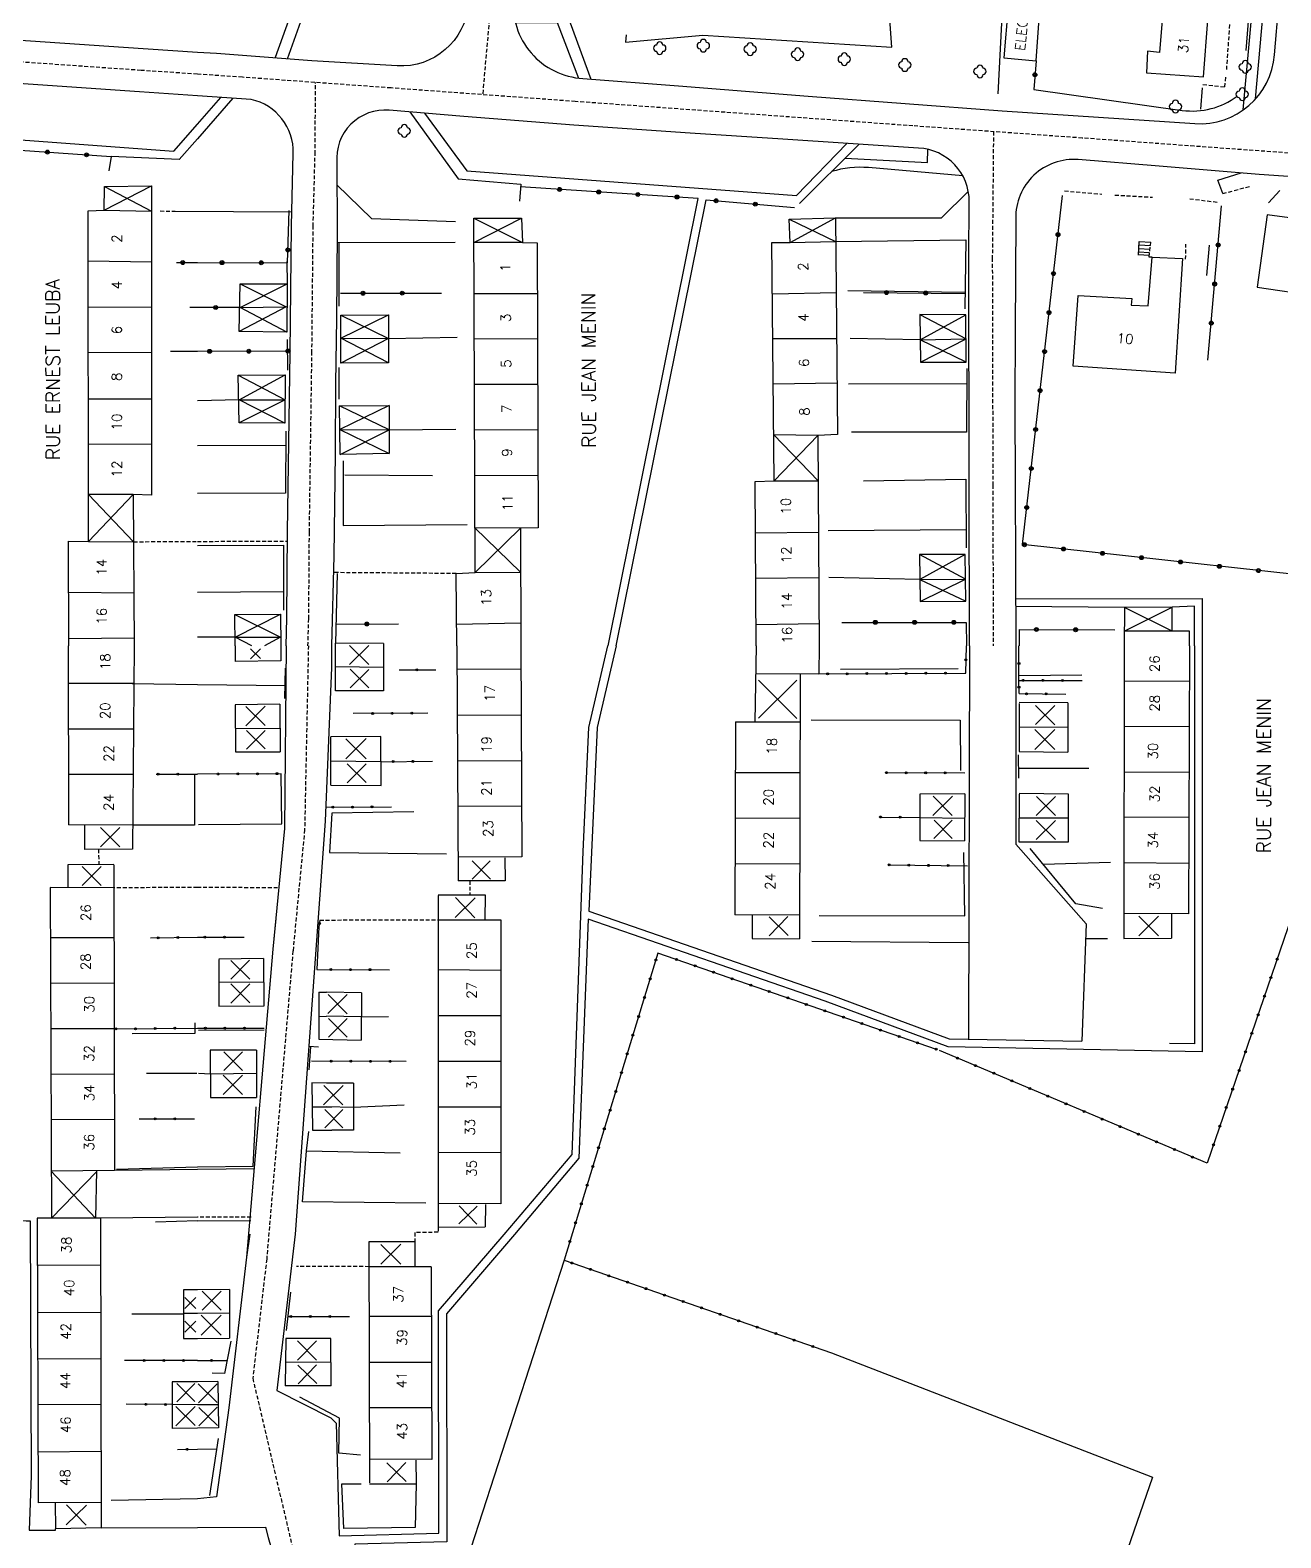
# Model space of a CAD drawing. Header units: millimetres. Extents: x 112998 to 114000, y 125000 to 126000.
# Drawn here: x 113478.7 to 113638.1, y 125136.4 to 125328.5 of the extents above; entities that cross this region are included whole.
import ezdxf
from ezdxf.enums import TextEntityAlignment as Align

# ---------------------------------------------------------------- set-up
doc = ezdxf.new("R2010")
doc.units = ezdxf.units.MM
doc.linetypes.add('DASHED', pattern=[0.75, 0.5, -0.25])
doc.layers.get('0').update_dxf_attribs({"linetype": 'CONTINUOUS'})
for name, color, linetype in [('W0001', 6, 'DASHED'), ('W0008', 7, 'CONTINUOUS'), ('W0100', 7, 'CONTINUOUS'), ('W0112', 1, 'DASHED'), ('W0300', 7, 'CONTINUOUS'), ('W0310', 3, 'CONTINUOUS'), ('W0322', 7, 'CONTINUOUS'), ('W0984', 7, 'CONTINUOUS'), ('W0989', 7, 'CONTINUOUS'), ('W0991', 7, 'CONTINUOUS')]:
    doc.layers.add(name, color=color, linetype=linetype)
doc.styles.get("Standard").update_dxf_attribs({"font": 'romans.shx', "width": 0.85})

# ---------------------------------------------------------------- blocks, each defined once
blk = doc.blocks.new('OH01')
at = {"layer": 'W0322', "color": 0}
for radius in [0.25, 0.15]:
    blk.add_circle((0, 0), radius, dxfattribs=at)
blk = doc.blocks.new('TP10')
at = {"layer": 'W0300', "color": 0}
for centre, start, end in [((-0.4, 0), 90, 270), ((0, 0.4), 0, 180), ((0.4, 0), 270, 90), ((0, -0.4), 180, 360)]:
    blk.add_arc(centre, 0.4, start, end, dxfattribs=at)
blk = doc.blocks.new('BB06')
for p, q in [((-1, -1), (1, 1)), ((-1, 1), (1, -1))]:
    blk.add_line(p, q)

msp = doc.modelspace()

# ---------------------------------------------------------------- linework, layer by layer
at = {"layer": 'W0001'}
for points in [[(113552.49, 125500), (113551.5, 125487.8), (113549.85, 125467.6), (113546.98, 125434.3), (113544.02, 125404.7), (113541.74, 125380.04), (113538.86, 125348.5), (113536.35, 125320.24, 24.309069)], [(113514.15, 125250.03), (113513.67, 125226.59), (113512.19, 125211.14), (113508.84, 125171.89), (113507.06, 125156.7), (113512.43, 125133.84, -0.046651), (113514.95, 125116.29), (113512.83, 125095.97), (113512.31, 125090.04, 0.013616), (113510.61, 125069.9), (113509, 125034.47), (113508.66, 125006.6)]]:
    msp.add_lwpolyline(points, format="xyb", dxfattribs=at)
for points in [[(113500, 125322.85), (113492.83, 125323.33), (113476.19, 125324.49), (113455.42, 125326.05), (113440.05, 125327.37), (113417.82, 125328.92), (113392.01, 125330.74), (113351.68, 125331.14), (113332.07, 125330.69)], [(113648.76, 125312.1), (113627.03, 125313.67), (113612.77, 125314.71), (113591.18, 125316.26), (113548.16, 125319.37), (113524.68, 125321.09), (113505.74, 125322.46), (113500, 125322.85)], [(113514.1, 125250), (113514.2, 125253.48), (113514.28, 125264.52), (113514.6, 125287.3), (113514.76, 125303.46), (113515, 125312.68), (113515.07, 125321.79)], [(113601.45, 125315.53), (113601.3, 125299.44), (113601.37, 125270.52), (113601.41, 125250)]]:
    msp.add_lwpolyline(points, dxfattribs=at)
at = {"layer": 'W0008'}
for points in [[(113637.26, 125325.32), (113640.56, 125364.07), (113644.29, 125405.85), (113648.15, 125448.35), (113651.11, 125478.88, 0.418722), (113642.4, 125489.3), (113614.72, 125491.81), (113587.37, 125494.19), (113565.34, 125496.15, 0.39661), (113554.31, 125487.48), (113552.67, 125467.36), (113549.8, 125434.04), (113546.84, 125404.42), (113544.56, 125379.78), (113541.68, 125348.25), (113540.28, 125332.56, 0.423306), (113549.14, 125322.3), (113561.33, 125321.38), (113577.84, 125320.06), (113602.55, 125318.19), (113627.12, 125316.55, 0.410707), (113637.26, 125325.32, -0.21748)], [(113534.53, 125331.72, -0.405801), (113525.47, 125323.9), (113514.58, 125324.55), (113502.44, 125325.47), (113500, 125325.63)], [(113500, 125320.09), (113492.64, 125320.59), (113475.99, 125321.75), (113455.2, 125323.31), (113439.81, 125324.63, 0.424745), (113432.43, 125318.18), (113432.06, 125305.7), (113431.99, 125291.18), (113431.9, 125280.27), (113431.75, 125260.85), (113431.51, 125253.33), (113431.45, 125250)], [(113511.33, 125250), (113511.42, 125253.53), (113511.51, 125264.55), (113511.83, 125287.33), (113511.99, 125303.51), (113512.23, 125312.75, 0.358901), (113506.85, 125319.63), (113500, 125320.09)], [(113598.41, 125250), (113598.37, 125270.52), (113598.29, 125299.45), (113598.36, 125306.58, 0.40292), (113591.89, 125313.44), (113574.59, 125314.55), (113562.79, 125315.34), (113547.98, 125316.35), (113533.94, 125317.44), (113524.46, 125318.26, 0.466017), (113517.78, 125311.56), (113517.8, 125302.82), (113517.75, 125291.7), (113517.62, 125283.46), (113517.57, 125274.52), (113517.39, 125261.47), (113517.1, 125250)], [(113649.52, 125309.09), (113635.3, 125310.07), (113622.57, 125311.14), (113612.24, 125311.96, 0.443929), (113604.28, 125304.44), (113604.21, 125290.18), (113604.18, 125280.78), (113604.28, 125250)], [(113500, 125137.68), (113508.67, 125137.74, -0.058758), (113512.31, 125116.36), (113510.21, 125096.22), (113509.69, 125090.31, 0.013606), (113507.99, 125070.04), (113506.38, 125034.55), (113506.07, 125009.79), (113500, 125009.78)]]:
    msp.add_lwpolyline(points, format="xyb", dxfattribs=at)
for points in [[(113500, 125325.63), (113490.59, 125326.24), (113475, 125327.3), (113460.2, 125328.47)], [(113467.79, 125250), (113464.41, 125227.24), (113464.46, 125177.17), (113478.17, 125176.77), (113478.69, 125176.78), (113478.81, 125144.27), (113478.56, 125137.35), (113481.94, 125137.37), (113481.93, 125137.54)], [(113511.33, 125250), (113511.1, 125226.74), (113509.62, 125211.37), (113506.28, 125172.15), (113504.03, 125152.93), (113502.43, 125141.59), (113500, 125141.34)], [(113517.1, 125250), (113517.11, 125247.26), (113516.29, 125227.7), (113512.45, 125175.08), (113510.15, 125155.15), (113517, 125151.65), (113517.68, 125151), (113518.06, 125136.62), (113530.79, 125136.96), (113530.72, 125165.31), (113539.1, 125175), (113547.76, 125185.23), (113549.18, 125223.8), (113549.88, 125239.62), (113552.32, 125250)], [(113628.04, 125250), (113628.05, 125198.31), (113595.66, 125198.93), (113580, 125204.73), (113549.79, 125215.18), (113548.62, 125184.75), (113540.41, 125175), (113531.74, 125164.91), (113531.8, 125135.85), (113520.07, 125135.56), (113517.65, 125119.2), (113517, 125113.47), (113514.32, 125085.72), (113513.05, 125067.25), (113511.73, 125036.14), (113511.45, 125021.71), (113516.52, 125019.04), (113516.55, 125000.02)], [(113553.38, 125250), (113550.95, 125239.6), (113549.88, 125216.21), (113580.81, 125205.51), (113595.8, 125199.96), (113612.73, 125199.63)], [(113598.41, 125250), (113598.26, 125199.92)], [(113604.28, 125250), (113604.32, 125224.73), (113613.25, 125214.58), (113612.73, 125199.63)], [(113627.06, 125250), (113627.07, 125199.3), (113623.87, 125199.34)], [(113510, 125215.3), (113509.62, 125211.37)], [(113613.16, 125212.74), (113615.97, 125212.75)], [(113598.24, 125212.2), (113578.32, 125212.35)], [(113500, 125183.32), (113489.43, 125183.16)], [(113507.34, 125183.37), (113500, 125183.32)], [(113500, 125177.22), (113487.64, 125177.12)], [(113506.67, 125175.08), (113506.28, 125172.15)], [(113546.74, 125171.73), (113517, 125080.01), (113516.36, 125077.82), (113517, 125077.74), (113517.96, 125077.48), (113517.4, 125076.17), (113517, 125075.96), (113513.61, 125074.47)], [(113487.76, 125137.63), (113500, 125137.68)]]:
    msp.add_lwpolyline(points, dxfattribs=at)
at = {"layer": 'W0100'}
for points in [[(113634.85, 125319.69), (113649.15, 125480.23), (113651.15, 125480.13)], [(113633.28, 125318.29), (113643.1, 125425.77), (113620.83, 125437.61), (113621.09, 125439.68)], [(113483.64, 125250), (113483.6, 125263.34), (113486.13, 125263.32), (113486.07, 125305.42), (113488.14, 125305.51), (113488.19, 125308.55), (113494.18, 125308.63), (113494.16, 125269.22), (113491.84, 125269.28), (113491.94, 125250)], [(113488.14, 125305.51), (113494.18, 125308.63)], [(113488.19, 125308.55), (113494.18, 125305.41)], [(113630.68, 125307.63), (113630.03, 125309.36), (113633.03, 125310.26)], [(113488.14, 125305.51), (113494.18, 125305.41)], [(113636.31, 125304.93), (113635.05, 125295.7), (113642.58, 125294.6), (113642.69, 125295.21), (113655.02, 125293.61), (113653.56, 125283.07), (113658.88, 125282.43), (113659.46, 125286.3)], [(113662.15, 125286.04), (113663.62, 125292.43), (113656.13, 125293.5), (113656.65, 125297.46), (113655.41, 125297.59), (113656.15, 125302.42), (113649.66, 125303.11), (113648.97, 125304.26), (113647.7, 125304.37), (113646.8, 125303.52), (113636.31, 125304.93)], [(113533.05, 125250), (113532.99, 125259.23), (113535.39, 125259.34), (113535.24, 125304.52), (113541.32, 125304.51), (113541.43, 125301.42), (113543.32, 125301.38), (113543.44, 125265.07), (113541.17, 125265.03), (113541.21, 125250)], [(113535.24, 125304.52), (113541.43, 125301.42)], [(113535.25, 125301.39), (113541.32, 125304.51)], [(113571.21, 125250), (113571.09, 125270.94), (113573.52, 125271.03), (113573.21, 125301.4), (113575.54, 125301.42), (113575.43, 125304.37), (113581.31, 125304.53), (113581.57, 125276.93), (113579.08, 125276.83), (113579.25, 125250)], [(113575.43, 125304.37), (113581.34, 125301.52)], [(113575.54, 125301.42), (113581.31, 125304.53)], [(113541.43, 125301.42), (113535.25, 125301.39)], [(113575.54, 125301.42), (113581.34, 125301.52)], [(113619.93, 125299.77), (113620.03, 125301.53)], [(113621.44, 125300.97), (113620, 125301.06)], [(113620.03, 125301.53), (113621.49, 125301.45)], [(113486.08, 125299.08), (113494.18, 125298.95)], [(113621.31, 125299.73), (113619.93, 125299.82)], [(113621.34, 125300.09), (113619.95, 125300.17)], [(113621.39, 125300.51), (113619.98, 125300.58)], [(113505.44, 125296.12), (113511.33, 125293.22)], [(113505.47, 125293.11), (113511.45, 125296.13)], [(113486.09, 125293.17), (113494.17, 125293.2)], [(113511.33, 125293.22), (113505.35, 125290.08)], [(113505.47, 125293.11), (113511.33, 125293.22)], [(113543.34, 125294.88), (113535.28, 125294.87)], [(113581.4, 125294.97), (113573.28, 125294.84)], [(113511.39, 125289.98), (113505.47, 125293.11)], [(113518.28, 125289.2), (113524.37, 125292.18)], [(113518.28, 125292.14), (113524.37, 125289.16)], [(113592.08, 125292.23), (113597.95, 125289.14)], [(113592.12, 125289.01), (113597.92, 125292.19)], [(113486.09, 125287.39), (113494.17, 125287.42)], [(113524.38, 125286.08), (113518.28, 125289.2)], [(113518.28, 125289.2), (113524.37, 125289.16)], [(113524.37, 125289.16), (113518.28, 125286.03)], [(113543.36, 125289.07), (113535.29, 125289.11)], [(113581.45, 125289.15), (113573.34, 125289.15)], [(113592.12, 125289.01), (113597.95, 125289.14)], [(113597.98, 125286.16), (113592.12, 125289.01)], [(113592.15, 125286.15), (113597.95, 125289.14)], [(113505.21, 125284.52), (113511.19, 125281.36)], [(113505.32, 125281.37), (113511.18, 125284.56)], [(113543.38, 125283.31), (113535.31, 125283.31)], [(113581.51, 125283.48), (113573.39, 125283.35)], [(113486.1, 125281.5), (113494.17, 125281.48)], [(113511.19, 125281.36), (113505.31, 125278.42)], [(113511.17, 125278.39), (113505.32, 125281.37)], [(113505.32, 125281.37), (113511.19, 125281.36)], [(113524.44, 125277.53), (113518.13, 125280.58)], [(113524.46, 125280.65), (113518.16, 125277.56)], [(113518.16, 125277.56), (113524.43, 125274.53)], [(113518.16, 125277.56), (113524.44, 125277.53)], [(113518.2, 125274.4), (113524.44, 125277.53)], [(113543.4, 125277.53), (113535.33, 125277.5)], [(113573.46, 125276.9), (113579.12, 125271.04)], [(113579.08, 125276.83), (113573.46, 125276.9)], [(113579.08, 125276.83), (113573.52, 125271.03)], [(113486.11, 125275.73), (113494.16, 125275.74)], [(113543.42, 125271.7), (113535.35, 125271.69)], [(113573.52, 125271.03), (113579.12, 125271.04)], [(113486.12, 125269.3), (113491.87, 125263.28)], [(113491.84, 125269.28), (113486.12, 125269.3)], [(113486.13, 125263.32), (113491.84, 125269.28)], [(113535.37, 125265.06), (113541.19, 125259.4)], [(113541.17, 125265.03), (113535.37, 125265.06)], [(113535.39, 125259.34), (113541.17, 125265.03)], [(113571.13, 125264.43), (113579.16, 125264.49)], [(113486.13, 125263.32), (113491.87, 125263.28)], [(113597.89, 125258.53), (113592.04, 125261.64)], [(113597.84, 125261.67), (113592.07, 125258.48)], [(113535.39, 125259.34), (113541.19, 125259.4)], [(113571.16, 125258.62), (113579.19, 125258.71)], [(113483.62, 125256.86), (113491.9, 125256.79)], [(113592.07, 125258.48), (113597.89, 125258.53)], [(113592.07, 125258.48), (113597.94, 125255.69)], [(113592.1, 125255.65), (113597.89, 125258.53)], [(113618.12, 125251.88), (113624.22, 125254.93)], [(113618.13, 125254.89), (113618.12, 125250)], [(113626.43, 125250), (113626.43, 125251.88), (113624.21, 125251.89), (113624.22, 125254.93), (113618.13, 125254.89)], [(113624.21, 125251.89), (113618.13, 125254.89)], [(113627.06, 125250), (113627.08, 125255.07), (113624.22, 125254.93)], [(113504.79, 125254.03), (113510.6, 125254.05), (113510.64, 125250)], [(113504.79, 125254.03), (113510.61, 125251.12)], [(113504.81, 125250), (113504.79, 125254.03)], [(113504.82, 125251.11), (113510.6, 125254.05)], [(113541.2, 125252.89), (113533.03, 125252.74)], [(113571.2, 125252.75), (113579.23, 125252.88)], [(113483.63, 125250.94), (113491.93, 125251.03)], [(113504.82, 125251.11), (113510.61, 125251.12)], [(113506.93, 125250), (113504.82, 125251.11)], [(113510.61, 125251.12), (113508.57, 125250)], [(113624.21, 125251.89), (113618.12, 125251.88)], [(113483.55, 125250), (113483.57, 125227.22)], [(113491.94, 125250), (113491.74, 125224.1)], [(113504.81, 125250), (113504.81, 125248.04)], [(113510.64, 125250), (113510.65, 125248.12)], [(113523.73, 125250.33), (113517.59, 125250.34)], [(113517.59, 125247.79), (113517.59, 125250.34)], [(113523.73, 125250.33), (113523.72, 125244.3)], [(113533.05, 125250), (113533.22, 125220.08)], [(113541.21, 125250), (113541.37, 125223.12)], [(113571.21, 125250), (113571.02, 125240.33)], [(113579.25, 125250), (113579.19, 125246.44)], [(113618.12, 125250), (113618.04, 125212.75)], [(113626.43, 125250), (113626.29, 125215.88)], [(113510.65, 125248.12), (113504.81, 125248.04)], [(113517.6, 125244.27), (113517.59, 125247.79)], [(113523.73, 125247.26), (113517.59, 125247.33)], [(113541.23, 125247.06), (113533.07, 125247)], [(113491.9, 125245.21), (113483.55, 125245.24)], [(113579.19, 125246.44), (113571.14, 125246.4)], [(113576.83, 125246.43), (113576.72, 125212.69)], [(113626.45, 125245.46), (113618.11, 125245.51)], [(113523.72, 125244.3), (113517.6, 125244.27)], [(113510.53, 125242.57), (113504.81, 125242.49)], [(113504.81, 125242.49), (113504.86, 125236.5)], [(113510.53, 125242.57), (113510.55, 125236.53)], [(113610.94, 125242.74), (113604.71, 125242.8)], [(113604.71, 125242.66), (113604.72, 125236.54)], [(113610.94, 125242.74), (113610.93, 125236.49)], [(113491.86, 125239.42), (113483.56, 125239.42)], [(113510.54, 125239.5), (113504.84, 125239.46)], [(113541.26, 125241.19), (113533.1, 125241.14)], [(113568.58, 125240.33), (113568.5, 125215.75)], [(113568.58, 125240.33), (113576.81, 125240.34)], [(113604.71, 125239.7), (113610.93, 125239.67)], [(113626.42, 125239.68), (113618.1, 125239.73)], [(113523.38, 125238.47), (113517.02, 125238.44)], [(113517.02, 125232.25), (113517.02, 125238.44)], [(113523.42, 125232.24), (113523.38, 125238.47)], [(113504.86, 125236.5), (113510.55, 125236.53)], [(113604.72, 125236.54), (113610.93, 125236.49)], [(113491.81, 125233.64), (113483.56, 125233.64)], [(113523.4, 125235.25), (113517.02, 125235.32)], [(113541.3, 125235.38), (113533.13, 125235.33)], [(113576.79, 125233.84), (113568.56, 125233.82)], [(113626.39, 125233.87), (113618.09, 125233.93)], [(113517.02, 125232.25), (113523.42, 125232.24)], [(113597.79, 125231.16), (113592.06, 125231.13)], [(113592.06, 125231.13), (113592.07, 125225.21)], [(113597.79, 125231.16), (113597.76, 125225.18)], [(113604.71, 125231.1), (113604.69, 125225.05)], [(113611.03, 125231.14), (113604.71, 125231.19)], [(113611.02, 125225.03), (113611.03, 125231.14)], [(113541.33, 125229.6), (113533.16, 125229.56)], [(113576.77, 125228.04), (113568.54, 125228.07)], [(113592.07, 125228.15), (113597.78, 125228.08)], [(113604.7, 125228.1), (113611.02, 125228.09)], [(113626.36, 125228.15), (113618.13, 125228.21)], [(113491.76, 125227.18), (113483.57, 125227.22)], [(113485.64, 125227.21), (113485.64, 125224.09)], [(113491.74, 125224.1), (113485.64, 125224.09)], [(113592.07, 125225.21), (113597.76, 125225.18)], [(113604.69, 125225.05), (113611.02, 125225.03)], [(113483.52, 125222.18), (113489.35, 125222.22)], [(113483.52, 125219.32), (113483.52, 125222.18)], [(113489.35, 125222.12), (113489.43, 125183.16)], [(113541.37, 125223.12), (113533.2, 125223.08)], [(113539.19, 125222.99), (113539.21, 125220.09)], [(113576.75, 125222.19), (113568.52, 125222.23)], [(113618.06, 125222.4), (113626.33, 125222.35)], [(113481.26, 125219.23), (113481.4, 125177.11)], [(113489.36, 125219.19), (113481.26, 125219.23)], [(113530.7, 125218.23), (113530.69, 125175.94)], [(113530.7, 125218.31), (113536.69, 125218.29)], [(113539.21, 125220.09), (113533.22, 125220.08)], [(113536.69, 125218.29), (113536.64, 125215.13)], [(113530.7, 125215.13), (113538.67, 125215.13)], [(113538.67, 125215.13), (113538.66, 125178.93)], [(113576.73, 125215.72), (113568.5, 125215.75)], [(113570.68, 125215.74), (113570.72, 125212.73)], [(113626.29, 125215.88), (113618.06, 125215.93)], [(113624.14, 125215.89), (113624.13, 125212.76)], [(113489.37, 125212.83), (113481.28, 125212.8)], [(113570.72, 125212.73), (113576.72, 125212.69)], [(113618.04, 125212.75), (113624.13, 125212.76)], [(113508.45, 125210.19), (113502.73, 125210.11)], [(113502.73, 125210.05), (113502.74, 125204.12)], [(113508.45, 125210.19), (113508.49, 125204.14)], [(113538.66, 125208.64), (113530.7, 125208.73)], [(113489.38, 125207.02), (113481.3, 125206.98)], [(113508.48, 125207.18), (113502.73, 125207.13)], [(113515.5, 125205.91), (113515.49, 125199.91)], [(113515.5, 125205.91), (113516.47, 125205.91)], [(113520.9, 125205.83), (113516.47, 125205.91)], [(113520.9, 125205.83), (113520.87, 125199.79)], [(113502.74, 125204.12), (113508.5, 125204.14)], [(113515.5, 125202.81), (113516.47, 125202.85)], [(113520.88, 125202.77), (113516.47, 125202.85)], [(113538.66, 125202.87), (113530.7, 125202.88)], [(113489.4, 125201.22), (113481.32, 125201.21)], [(113515.49, 125199.91), (113520.87, 125199.79)], [(113507.53, 125198.51), (113501.64, 125198.5)], [(113501.64, 125198.5), (113501.67, 125192.47)], [(113507.53, 125198.51), (113507.53, 125192.48)], [(113538.66, 125197.06), (113530.69, 125197.08)], [(113489.41, 125195.43), (113481.34, 125195.4)], [(113501.66, 125195.47), (113507.53, 125195.56)], [(113514.59, 125194.33), (113514.66, 125188.32)], [(113516.47, 125194.31), (113514.59, 125194.33)], [(113519.92, 125194.3), (113516.47, 125194.31)], [(113519.92, 125194.3), (113519.88, 125188.32)], [(113501.67, 125192.47), (113507.53, 125192.48)], [(113489.42, 125189.65), (113481.36, 125189.62)], [(113517.15, 125191.24), (113514.62, 125191.24)], [(113519.9, 125191.21), (113516.47, 125191.27)], [(113538.66, 125191.25), (113530.69, 125191.26)], [(113514.66, 125188.32), (113517.15, 125188.32)], [(113519.88, 125188.32), (113517.15, 125188.32)], [(113538.66, 125185.44), (113530.69, 125185.45)], [(113489.43, 125183.16), (113481.38, 125183.1)], [(113481.38, 125183.1), (113487.04, 125177.12)], [(113487.14, 125183), (113481.4, 125177.11)], [(113487.14, 125183.14), (113487.04, 125177.12)], [(113538.66, 125178.93), (113530.69, 125178.95)], [(113536.71, 125178.85), (113536.68, 125175.98)], [(113487.64, 125177.12), (113479.6, 125177.11)], [(113479.6, 125177.11), (113479.73, 125140.82)], [(113487.64, 125177.12), (113487.76, 125137.63)], [(113530.69, 125175.94), (113536.68, 125175.98)], [(113527.72, 125174.09), (113521.87, 125174.07)], [(113521.87, 125174.07), (113521.93, 125143.37)], [(113527.72, 125174.09), (113527.72, 125170.92)], [(113487.66, 125171.1), (113479.62, 125171.06)], [(113529.8, 125170.92), (113521.87, 125170.92)], [(113529.8, 125170.92), (113529.87, 125146.37)], [(113498.25, 125167.97), (113498.24, 125161.79)], [(113500, 125167.98), (113498.25, 125167.97)], [(113504.08, 125168.01), (113500, 125167.98)], [(113504.08, 125168.01), (113504.09, 125161.8)], [(113487.68, 125165.07), (113479.65, 125165.03)], [(113500, 125164.96), (113498.25, 125164.95)], [(113504.09, 125164.98), (113500, 125164.96)], [(113529.82, 125164.57), (113521.89, 125164.57)], [(113498.24, 125161.79), (113500, 125161.79)], [(113500, 125161.79), (113504.09, 125161.8)], [(113511.29, 125161.77), (113511.2, 125155.74)], [(113517, 125161.76), (113511.29, 125161.77)], [(113517.05, 125155.72), (113517, 125161.76)], [(113487.7, 125159.2), (113479.67, 125159.15)], [(113517, 125158.71), (113511.24, 125158.74)], [(113529.83, 125158.73), (113521.9, 125158.73)], [(113500, 125156.27), (113496.78, 125156.25)], [(113496.78, 125156.25), (113496.79, 125150.29)], [(113502.63, 125156.3), (113500, 125156.27)], [(113502.63, 125156.3), (113502.69, 125150.37)], [(113517.05, 125155.72), (113511.2, 125155.74)], [(113487.71, 125153.36), (113479.69, 125153.3)], [(113500, 125153.32), (113496.78, 125153.35)], [(113502.66, 125153.3), (113500, 125153.32)], [(113529.85, 125152.92), (113521.91, 125152.92)], [(113500, 125150.34), (113496.8, 125150.29)], [(113502.69, 125150.37), (113500, 125150.34)], [(113487.73, 125147.36), (113479.71, 125147.3)], [(113529.87, 125146.37), (113521.92, 125146.38)], [(113527.84, 125146.28), (113527.89, 125143.26)], [(113521.93, 125143.25), (113527.89, 125143.26)], [(113487.75, 125140.89), (113479.73, 125140.82)], [(113481.87, 125140.84), (113481.93, 125137.54)], [(113487.76, 125137.63), (113481.93, 125137.54)]]:
    msp.add_lwpolyline(points, dxfattribs=at)
for points in [[(113620.93, 125323), (113628.2, 125322.53), (113630.41, 125351.42), (113623.12, 125351.98), (113622.87, 125349.39), (113624.56, 125349.28), (113622.62, 125325.59), (113621.09, 125325.76)], [(113602.77, 125324.91), (113606.87, 125324.55), (113607.36, 125331.13), (113603.31, 125331.46)], [(113611.6, 125285.65), (113612.23, 125294.65), (113619.09, 125294.28), (113618.98, 125293.43), (113621.16, 125293.35), (113621.66, 125299.53), (113625.55, 125299.36), (113624.61, 125284.77)], [(113505.44, 125296.12), (113511.45, 125296.13), (113511.39, 125289.98), (113505.35, 125290.08)], [(113518.28, 125292.14), (113524.37, 125292.18), (113524.38, 125286.08), (113518.28, 125286.03)], [(113597.92, 125292.19), (113592.08, 125292.23), (113592.15, 125286.15), (113597.98, 125286.16)], [(113505.21, 125284.52), (113511.18, 125284.56), (113511.17, 125278.39), (113505.31, 125278.42)], [(113518.13, 125280.58), (113524.46, 125280.65), (113524.43, 125274.53), (113518.2, 125274.4)], [(113592.04, 125261.64), (113592.1, 125255.65), (113597.94, 125255.69), (113597.84, 125261.67)]]:
    msp.add_lwpolyline(points, close=True, dxfattribs=at)
at = {"layer": 'W0112'}
for points in [[(113631.17, 125323.43), (113631.85, 125333.25)], [(113628.14, 125321.53), (113630.94, 125321.22), (113631.07, 125322.67)], [(113630.68, 125307.63), (113634.08, 125308.56)], [(113610.5, 125307.98), (113615.27, 125307.57)], [(113616.92, 125307.45), (113621.71, 125307.18)], [(113626.46, 125306.98), (113630.16, 125306.52)], [(113495.26, 125305.43), (113497.16, 125305.38)], [(113621.66, 125299.53), (113621.28, 125299.55), (113621.49, 125301.45)], [(113625.93, 125299.26), (113625.97, 125301.19)], [(113491.87, 125263.28), (113500, 125263.32)], [(113500, 125263.32), (113511.5, 125263.37)], [(113532.99, 125259.23), (113517.34, 125259.35)], [(113487.41, 125224.1), (113487.44, 125222.21)], [(113500, 125219.23), (113489.36, 125219.19)], [(113510.23, 125219.19), (113500, 125219.23)], [(113534.72, 125220.08), (113534.73, 125218.3)], [(113515.6, 125215.08), (113530.7, 125215.13)], [(113506.84, 125177.23), (113500, 125177.22)], [(113530.69, 125175.94), (113530.69, 125175.3), (113527.72, 125175.28), (113527.72, 125174.09)], [(113521.87, 125170.92), (113512.63, 125170.96)]]:
    msp.add_lwpolyline(points, dxfattribs=at)
at = {"layer": 'W0310'}
for points in [[(113554.63, 125327.87), (113554.55, 125326.94), (113564.43, 125327.81), (113588.5, 125326.27), (113587.03, 125346.92)], [(113634.43, 125335.97), (113633.59, 125325.88)], [(113602.61, 125331.79), (113602.01, 125320.33)], [(113627.89, 125318.38), (113628.1, 125321.11)], [(113636.5, 125306.44), (113637.96, 125308.02)], [(113497.16, 125305.38), (113512.03, 125305.32)], [(113532.85, 125301.42), (113517.8, 125301.38)], [(113518.02, 125301.38), (113518.02, 125293.29)], [(113581.34, 125301.52), (113597.94, 125301.73), (113597.8, 125292.95)], [(113628.93, 125301.07), (113628.6, 125297.19)], [(113511.4, 125298.98), (113511.45, 125296.13)], [(113597.82, 125295.03), (113582.88, 125295.26)], [(113524.37, 125289.16), (113533.09, 125289.34)], [(113511.45, 125289.06), (113511.51, 125285.13)], [(113592.12, 125289.01), (113583.18, 125289.16)], [(113518.05, 125285.47), (113518.01, 125281.43)], [(113598.04, 125285.33), (113598.03, 125277.23), (113583.36, 125277.22)], [(113598.04, 125283.4), (113582.99, 125283.37)], [(113505.32, 125281.37), (113500, 125281.25)], [(113511.26, 125277.36), (113511.22, 125269.48), (113500, 125269.44)], [(113524.44, 125277.53), (113532.94, 125277.63)], [(113511.35, 125275.54), (113500, 125275.49)], [(113518.58, 125273.6), (113518.6, 125265.36), (113534.37, 125265.48)], [(113518.8, 125271.8), (113529.97, 125271.73)], [(113584.87, 125271.05), (113597.94, 125271.24), (113597.96, 125262.51)], [(113597.95, 125264.78), (113580.39, 125264.69)], [(113500, 125262.8), (113510.99, 125262.84), (113510.98, 125254.57)], [(113517.82, 125259.23), (113517.59, 125250.34)], [(113592.07, 125258.48), (113580.46, 125258.71)], [(113510.98, 125256.89), (113500, 125256.8)], [(113504.82, 125251.11), (113500, 125251.14)], [(113511.18, 125247.18), (113511.12, 125243.29)], [(113581.96, 125247.04), (113596.96, 125247.11)], [(113491.71, 125245.21), (113500, 125245.09)], [(113612.73, 125246.3), (113604.71, 125246.2)], [(113500, 125245.09), (113511.25, 125244.97)], [(113578.24, 125240.61), (113597.22, 125240.56), (113597.24, 125234.14)], [(113604.61, 125236.12), (113604.64, 125233.14)], [(113499.63, 125233.68), (113499.63, 125227.18), (113491.73, 125227.18)], [(113500.15, 125227.27), (113510.76, 125227.36), (113510.67, 125233.73)], [(113604.66, 125234.44), (113613.6, 125234.43)], [(113527.57, 125228.86), (113517.15, 125228.68), (113516.84, 125223.67), (113531.76, 125223.53)], [(113615.34, 125216.56), (113611.95, 125217.16), (113606.14, 125224.2)], [(113579.22, 125215.66), (113597.78, 125215.64), (113597.68, 125223.67)], [(113607.79, 125222.19), (113616.37, 125222.45)], [(113515.49, 125214.2), (113515.24, 125208.77)], [(113499.72, 125200.66), (113499.73, 125201.98)], [(113500.15, 125201.07), (113508.52, 125201.11)], [(113520.88, 125202.77), (113524.37, 125202.78)], [(113491.69, 125200.64), (113499.72, 125200.66)], [(113514.2, 125199.01), (113515.43, 125198.93)], [(113514.24, 125195.99), (113514.46, 125198.92)], [(113493.54, 125195.56), (113499.94, 125195.59)], [(113500.15, 125195.59), (113501.66, 125195.47)], [(113526.37, 125191.48), (113519.9, 125191.21)], [(113507.12, 125183.72), (113507.51, 125191.28)], [(113513.9, 125185.68), (113514.19, 125188.15)], [(113529.1, 125179), (113513.41, 125179.2), (113513.9, 125185.68), (113525.86, 125185.41)], [(113489.7, 125183.33), (113500, 125183.64)], [(113500, 125183.64), (113507.12, 125183.72)], [(113500, 125176.75), (113494.65, 125176.6)], [(113500, 125176.75), (113506.81, 125176.82)], [(113511.37, 125162.77), (113511.93, 125167.67)], [(113498.25, 125164.87), (113491.64, 125164.87)], [(113504.26, 125161.43), (113503.46, 125157.33), (113501.89, 125157.37)], [(113580.8, 125159.94), (113621.7, 125144.09), (113614.98, 125124.57)], [(113520.81, 125146.9), (113518.03, 125147.14), (113518.1, 125151.61), (113513.06, 125154.31)], [(113501.61, 125141.77), (113502.69, 125149.03)], [(113518.43, 125143.27), (113520.87, 125143.24)], [(113527.89, 125143.26), (113527.74, 125137.67), (113518.67, 125137.58), (113518.43, 125143.27)], [(113500, 125141.34), (113489.03, 125141.14)]]:
    msp.add_lwpolyline(points, dxfattribs=at)
msp.add_lwpolyline([(113606.59, 125320.9), (113625.51, 125318.24, 0.199124), (113632.49, 125320.06, 1.111894)], format="xyb", dxfattribs=at)
at = {"layer": 'W0322'}
for points in [[(113606.87, 125324.55), (113606.59, 125320.9)], [(113477.44, 125313.17), (113489.04, 125312.35), (113488.73, 125310.54)], [(113563.83, 125307.02), (113541.17, 125308.48)], [(113564.86, 125306.82), (113576.08, 125305.86)], [(113653.78, 125257.56), (113605.15, 125262.92), (113610.24, 125307.38)], [(113500, 125298.85), (113511.49, 125298.81), (113511.69, 125305.46)], [(113628.78, 125286.43), (113630.52, 125306.07)], [(113497.36, 125298.85), (113500, 125298.85)], [(113584.9, 125295.05), (113597.82, 125294.92)], [(113500, 125293.14), (113499.05, 125293.14)], [(113505.47, 125293.11), (113500, 125293.14)], [(113518.23, 125294.93), (113531.11, 125294.96)], [(113500, 125287.53), (113496.56, 125287.52)], [(113511.65, 125287.57), (113500, 125287.53)], [(113517.75, 125252.78), (113525.65, 125252.83)], [(113582.12, 125253.01), (113597.99, 125253.01), (113598.02, 125250)], [(113604.76, 125250), (113604.78, 125252.11), (113616.92, 125252.05)], [(113597.91, 125246.55), (113598.02, 125250)], [(113604.7, 125245.62), (113604.69, 125250)], [(113651.27, 125250), (113628.68, 125184.09)], [(113525.71, 125246.95), (113530.37, 125246.96)], [(113579.19, 125246.44), (113597.82, 125246.55)], [(113597.82, 125246.55), (113597.91, 125246.55)], [(113604.71, 125243.93), (113604.7, 125245.62)], [(113604.7, 125245.62), (113612.74, 125245.6)], [(113604.71, 125243.93), (113610.67, 125243.87)], [(113529.36, 125241.45), (113519.84, 125241.39)], [(113494.74, 125233.66), (113500, 125233.68)], [(113510.67, 125233.73), (113500, 125233.68)], [(113523.4, 125235.25), (113529.97, 125235.33)], [(113587.75, 125233.86), (113597.81, 125233.83)], [(113516.47, 125229.45), (113524.76, 125229.51)], [(113587.05, 125228.21), (113592.07, 125228.15)], [(113588.07, 125222.11), (113598.16, 125222)], [(113515.6, 125215.08), (113515.49, 125214.2)], [(113494.03, 125212.81), (113500.01, 125212.9)], [(113500.01, 125212.9), (113505.97, 125212.9)], [(113558.7, 125210.88), (113546.74, 125171.73)], [(113594.21, 125198.59), (113558.7, 125210.88)], [(113515.24, 125208.77), (113524.5, 125208.75)], [(113489.4, 125201.22), (113500, 125201.31)], [(113500, 125201.31), (113508.52, 125201.32)], [(113526.6, 125197.07), (113514.56, 125197.1)], [(113628.68, 125184.09), (113594.57, 125198.47)], [(113492.57, 125189.75), (113499.63, 125189.77)], [(113546.74, 125171.73), (113580.8, 125159.94)], [(113511.68, 125164.57), (113519.4, 125164.57)], [(113500, 125158.98), (113490.72, 125158.98)], [(113500, 125158.98), (113503.72, 125158.98)], [(113496.78, 125153.35), (113490.94, 125153.4)], [(113497.48, 125147.61), (113500, 125147.67)], [(113500, 125147.67), (113502.49, 125147.72)]]:
    msp.add_lwpolyline(points, dxfattribs=at)
at = {"layer": 'W0989'}
for points in [[(113550.21, 125438.75), (113557.94, 125403.92), (113563.33, 125402.59), (113547.52, 125329.39), (113550.13, 125322.23)], [(113511.51, 125324.82), (113517, 125340.3), (113522.01, 125354.03), (113522.6, 125360.48), (113524.33, 125378.24), (113525.73, 125394.01), (113526.82, 125405.63), (113531.69, 125407.71), (113540.9, 125433.65), (113539.48, 125434.16), (113530.47, 125409), (113525.43, 125409.38), (113525.08, 125405.48), (113523.81, 125391.68), (113522.66, 125378.88), (113521.36, 125365.05), (113520.38, 125353.97), (113509.92, 125324.99)], [(113540.54, 125329.38), (113545.86, 125329.44), (113548.59, 125322.35)], [(113441.19, 125324.51), (113446.44, 125316.78), (113496.99, 125313.04), (113500, 125316.46)], [(113500, 125316.46), (113503.01, 125319.89)], [(113504.53, 125319.79), (113500, 125314.61)], [(113527.07, 125318.03), (113533.25, 125309.53), (113541.23, 125308.82), (113541.07, 125306.66)], [(113528.95, 125317.87), (113534.34, 125310.53), (113576.34, 125307.4), (113582.76, 125314.02)], [(113500, 125314.61), (113497.68, 125311.96), (113489.04, 125312.35)], [(113584.35, 125313.92), (113576.75, 125306.36)], [(113582.55, 125312.13), (113593.04, 125311.6), (113593.1, 125313.27)], [(113517.79, 125308.77), (113522.19, 125304.45), (113532.91, 125304.08)], [(113552.35, 125250), (113563.83, 125307.02)], [(113553.38, 125250), (113564.86, 125306.82)], [(113581.31, 125304.53), (113594.81, 125304.56), (113598.24, 125307.92)], [(113604.26, 125256.01), (113628.06, 125256.04), (113628.04, 125250)], [(113618.13, 125254.89), (113604.26, 125255.05)]]:
    msp.add_lwpolyline(points, dxfattribs=at)
msp.add_lwpolyline([(113597.53, 125309.9), (113585.51, 125310.94, 0.098814), (113580.83, 125310.43, -11.125526)], format="xyb", dxfattribs=at)

# ---------------------------------------------------------------- block references
at = {"layer": 'W0100'}
for p, xscale, yscale, zscale, rotation in [((113507.41, 125249.01), 0.627236035593904, 0.627236035593904, 0.627236035593904, 270.2824015854522), ((113520.61, 125248.85), 1.226965743208243, 1.226965743208243, 1.226965743208243, 89.8998063302132), ((113520.65, 125245.84), 1.185665849941012, 1.185665849941012, 1.185665849941012, 89.90051161254975), ((113573.95, 125243.22), 2.435301019668985, 2.435301019668985, 2.435301019668985, 89.80566599190543), ((113507.42, 125241.08), 1.230752782562628, 1.230752782562628, 1.230752782562628, 270.1818724233255), ((113608.04, 125241.2), 1.227959113682132, 1.227959113682132, 1.227959113682132, 89.8721104308312), ((113607.99, 125238.08), 1.269841862996911, 1.269841862996911, 1.269841862996911, 89.87353057380214), ((113507.47, 125238.06), 1.187952076858416, 1.187952076858416, 1.187952076858416, 270.1818451775709), ((113520.22, 125236.9), 1.285726253047486, 1.285726253047486, 1.285726253047486, 270.3564842949319), ((113520.31, 125233.79), 1.206436594730033, 1.206436594730033, 1.206436594730033, 270.3569417330676), ((113594.97, 125229.63), 1.232280088345844, 1.232280088345844, 1.232280088345844, 89.6701508316605), ((113608.13, 125229.61), 1.221336505403881, 1.221336505403881, 1.221336505403881, 89.86676235978612), ((113488.88, 125225.64), 1.232297744012568, 1.232297744012568, 1.232297744012568, 270.0680444726656), ((113595.03, 125226.64), 1.159030703859296, 1.159030703859296, 1.159030703859296, 89.66953716158918), ((113608.13, 125226.56), 1.222006201394447, 1.222006201394447, 1.222006201394447, 89.86741688407328), ((113536.18, 125221.46), 1.161378677483285, 1.161378677483285, 1.161378677483285, 270.3622239382868), ((113486.52, 125220.7), 1.211613241353626, 1.211613241353626, 1.211613241353626, 270.1372393518951), ((113534.13, 125216.66), 1.267158559633057, 1.267158559633057, 1.267158559633057, 89.12570417498407), ((113574.07, 125214.3), 1.205147601213447, 1.205147601213447, 1.205147601213447, 270.6669973536806), ((113621.21, 125214.33), 1.253396209956245, 1.253396209956248, 1.253396209956248, 89.88308205094174), ((113505.47, 125208.75), 1.203048451650652, 1.203048451650652, 1.203048451650652, 270.4276474402103), ((113505.48, 125205.73), 1.216135695442467, 1.216135695442469, 1.216135695442469, 270.2489174401666), ((113517.88, 125204.38), 1.225125319976689, 1.225125319976687, 1.225125319976687, 89.77553018063125), ((113517.9, 125201.36), 1.189592101872915, 1.189592101872915, 1.189592101872915, 89.77838287468481), ((113504.56, 125197.11), 1.178421208876564, 1.178421208876564, 1.178421208876564, 89.97467350148573), ((113504.51, 125194.1), 1.23292945067246, 1.23292945067246, 1.23292945067246, 89.98270942518195), ((113517.33, 125192.76), 1.232978409644039, 1.232978409644041, 1.232978409644041, 89.64094430944094), ((113517.39, 125189.78), 1.156788967318395, 1.156788967318396, 1.156788967318396, 89.6437104773783), ((113534.48, 125177.51), 1.147960126711232, 1.147960126711233, 1.147960126711233, 89.29864104075554), ((113524.65, 125172.5), 1.266119379022496, 1.266119379022496, 1.266119379022496, 270.0825029021064), ((113499.12, 125166.28), 0.703602606479212, 0.703602606479212, 0.703602606479212, 0.1573346649295672), ((113501.81, 125166.58), 1.209737481919565, 1.209737481919565, 1.209737481919565, 270.0505165598192), ((113501.75, 125163.48), 1.271637610212733, 1.271637610212732, 1.271637610212732, 270.0508515835709), ((113499.12, 125163.28), 0.703602606479212, 0.703602606479212, 0.703602606479212, 0.1573346649295672), ((113513.97, 125160.24), 1.221135421216786, 1.221135421216786, 1.221135421216786, 90.00000000000001), ((113514.02, 125157.2), 1.193771912338209, 1.193771912338209, 1.193771912338209, 270.9383625146619), ((113498.54, 125154.88), 1.159303103083074, 1.159303103083074, 1.159303103083074, 270.1589143579737), ((113501.32, 125154.8), 1.199158778129719, 1.199158778129719, 1.199158778129719, 270.5262217289083), ((113498.49, 125151.89), 1.222797644134962, 1.222797644134962, 1.222797644134962, 270.267900985529), ((113501.37, 125151.84), 1.169416706232475, 1.169416706232475, 1.169416706232475, 270.5262366613427), ((113525.39, 125144.75), 1.207263462593142, 1.207263462593142, 1.207263462593142, 270.8829432442872), ((113484.57, 125139.28), 1.275478697118742, 1.275478697118742, 1.275478697118742, 89.34369158133175)]:
    msp.add_blockref('BB06', p, dxfattribs=dict(at, xscale=xscale, yscale=yscale, zscale=zscale, rotation=rotation))
at = {"layer": 'W0300'}
for p in [(113558.92, 125326.16), (113564.48, 125326.48), (113570.44, 125326.04), (113576.49, 125325.39), (113582.44, 125324.76), (113590.16, 125324.02), (113599.72, 125323.2), (113633.53, 125323.77), (113633.15, 125320.29), (113624.64, 125318.72), (113526.37, 125315.62)]:
    msp.add_blockref('TP10', p, dxfattribs=at)
at = {"layer": 'W0322'}
for p, rotation in [((113606.73, 125322.77), 265.5013123584657), ((113480.9, 125312.92), 355.9524001230973), ((113485.88, 125312.57), 355.9524001230973), ((113546.16, 125308.16), 176.3086408263798), ((113551.15, 125307.84), 176.3086408263798), ((113556.13, 125307.52), 176.3086408263798), ((113561.12, 125307.2), 176.3086408263798), ((113566.11, 125306.72), 355.1051724049272), ((113571.1, 125306.29), 355.1051724049272), ((113609.67, 125302.41), 83.46359456879284), ((113630.08, 125301.09), 84.95216446443105), ((113498.14, 125298.85), 359.8371813949233), ((113503.14, 125298.84), 359.8371813949233), ((113508.14, 125298.82), 359.8371813949233), ((113511.54, 125300.46), 88.30782341711198), ((113609.1, 125297.45), 83.46359456879284), ((113521.11, 125294.94), 0.1460299769125943), ((113526.11, 125294.95), 0.1460299769125943), ((113587.82, 125295.02), 359.4141054184972), ((113592.82, 125294.97), 359.4141054184972), ((113629.64, 125296.11), 84.95216446443105), ((113502.34, 125293.12), 179.6919337665947), ((113608.53, 125292.48), 83.46359456879284), ((113629.2, 125291.13), 84.95216446443105), ((113501.56, 125287.54), 180.1939409956861), ((113506.56, 125287.55), 180.1939409956861), ((113511.56, 125287.57), 180.1939409956861), ((113607.96, 125287.51), 83.46359456879284), ((113607.39, 125282.54), 83.46359456879284), ((113606.82, 125277.58), 83.46359456879284), ((113606.26, 125272.61), 83.46359456879284), ((113605.69, 125267.64), 83.46359456879284), ((113605.4, 125262.9), 173.7059868485983), ((113610.37, 125262.35), 173.7059868485983), ((113615.34, 125261.8), 173.7059868485983), ((113620.31, 125261.25), 173.7059868485983), ((113625.28, 125260.7), 173.7059868485983), ((113630.24, 125260.15), 173.7059868485983), ((113635.21, 125259.61), 173.7059868485983), ((113521.6, 125252.8), 0.3286274081772553), ((113586.4, 125253.01), 0.006641448908994849), ((113591.4, 125253.01), 0.006641448908994849), ((113596.4, 125253.01), 0.006641448908994849), ((113606.92, 125252.1), 359.6789774981387), ((113611.92, 125252.07), 359.6789774981387)]:
    msp.add_blockref('OH01', p, dxfattribs=dict(at, rotation=rotation))
at = {"layer": 'W0322', "yscale": 0.5}
for p, xscale, rotation in [((113527.98, 125246.96), 0.5, 0.1675121843121667), ((113597.91, 125248.23), 0.5, 90.08209376620594), ((113604.7, 125247.76), 0.4999999999999995, 90.13881792147983), ((113580.32, 125246.45), 0.5, 0.3182467600033544), ((113582.82, 125246.46), 0.5, 0.3182467600033544), ((113585.32, 125246.48), 0.5, 0.3182467600033544), ((113587.82, 125246.49), 0.5, 0.3182467600033544), ((113590.32, 125246.51), 0.5, 0.3182467600033544), ((113592.82, 125246.52), 0.5, 0.3182467600033544), ((113595.32, 125246.53), 0.5, 0.3182467600033544), ((113605.24, 125245.62), 0.5, 359.8253492910989), ((113607.74, 125245.62), 0.5, 359.8253492910989), ((113610.24, 125245.61), 0.5, 359.8253492910989), ((113604.7, 125244.75), 0.5, 90.13512636392309), ((113605.67, 125243.92), 0.5, 359.4317227122222), ((113608.17, 125243.89), 0.5, 359.4317227122222), ((113522.34, 125241.41), 0.5, 180.4022961189951), ((113524.84, 125241.42), 0.5, 180.4022961189951), ((113527.34, 125241.44), 0.5, 180.4022961189951), ((113495, 125233.66), 0.5, 0.2586986611626509), ((113497.5, 125233.67), 0.5, 0.2586986611626509), ((113502.65, 125233.69), 0.5, 180.2586986611625), ((113505.15, 125233.7), 0.5, 180.2586986611625), ((113507.65, 125233.71), 0.5, 180.2586986611625), ((113510.15, 125233.73), 0.5, 180.2586986611625), ((113524.97, 125235.27), 0.5, 0.695344988752654), ((113527.47, 125235.3), 0.5, 0.695344988752654), ((113587.81, 125233.86), 0.4999999999999995, 359.8251729213163), ((113590.31, 125233.85), 0.4999999999999995, 359.8251729213163), ((113592.81, 125233.85), 0.4999999999999995, 359.8251729213163), ((113595.31, 125233.84), 0.4999999999999995, 359.8251729213163), ((113517.26, 125229.46), 0.5, 0.3953637553798518), ((113519.76, 125229.48), 0.5, 0.3953637553798518), ((113522.26, 125229.49), 0.5, 0.3953637553798518), ((113587.07, 125228.21), 0.5, 359.2865955762995), ((113589.57, 125228.18), 0.5, 359.2865955762995), ((113588.16, 125222.11), 0.5, 359.394890781377), ((113590.66, 125222.08), 0.5, 359.394890781377), ((113593.16, 125222.05), 0.5, 359.394890781377), ((113595.66, 125222.03), 0.5, 359.394890781377), ((113515.55, 125214.65), 0.5, 263.2860351635315), ((113495.01, 125212.82), 0.5, 0.8510909408135484), ((113497.51, 125212.86), 0.5, 0.8510909408135484), ((113500.97, 125212.9), 0.5, 0.06465684357833276), ((113503.47, 125212.9), 0.5, 0.06465684357833276), ((113517, 125208.77), 0.5, 359.8645484244922), ((113519.5, 125208.76), 0.5, 359.8645484244922), ((113522, 125208.76), 0.5, 359.8645484244922), ((113558.43, 125209.99), 0.5, 253.0089587352053), ((113561.07, 125210.07), 0.5, 160.9036928193431), ((113563.43, 125209.25), 0.5, 160.9036928193431), ((113637.6, 125210.11), 0.4999999999999999, 251.0829192204847), ((113557.7, 125207.6), 0.5, 253.0089587352053), ((113565.79, 125208.43), 0.5, 160.9036928193431), ((113568.15, 125207.61), 0.5, 160.9036928193431), ((113570.52, 125206.79), 0.5, 160.9036928193431), ((113636.79, 125207.74), 0.4999999999999999, 251.0829192204847), ((113556.97, 125205.21), 0.5, 253.0089587352053), ((113572.88, 125205.98), 0.5, 160.9036928193431), ((113575.24, 125205.16), 0.5, 160.9036928193431), ((113635.98, 125205.38), 0.4999999999999999, 251.0829192204847), ((113556.24, 125202.81), 0.5, 253.0089587352053), ((113577.6, 125204.34), 0.5, 160.9036928193431), ((113579.97, 125203.52), 0.5, 160.9036928193431), ((113582.33, 125202.71), 0.5, 160.9036928193431), ((113635.17, 125203.01), 0.4999999999999999, 251.0829192204847), ((113489.63, 125201.22), 0.4999999999999995, 0.05944323743613072), ((113492.13, 125201.24), 0.4999999999999995, 0.05944323743613072), ((113494.63, 125201.27), 0.4999999999999995, 0.05944323743613072), ((113497.13, 125201.29), 0.4999999999999995, 0.05944323743613072), ((113501.02, 125201.31), 0.4999999999999995, 0.0594432374362383), ((113503.52, 125201.32), 0.4999999999999995, 0.0594432374362383), ((113506.02, 125201.32), 0.4999999999999995, 0.0594432374362383), ((113584.69, 125201.89), 0.5, 160.9036928193431), ((113587.05, 125201.07), 0.5, 160.9036928193431), ((113555.51, 125200.42), 0.5, 253.0089587352053), ((113589.42, 125200.25), 0.5, 160.9036928193431), ((113591.78, 125199.43), 0.5, 160.9036928193431), ((113634.36, 125200.65), 0.4999999999999999, 251.0829192204847), ((113517.06, 125197.09), 0.5, 179.8725263863624), ((113519.56, 125197.09), 0.5, 179.8725263863624), ((113522.06, 125197.08), 0.5, 179.8725263863624), ((113524.56, 125197.08), 0.5, 179.8725263863624), ((113554.78, 125198.03), 0.5, 253.0089587352053), ((113594.14, 125198.62), 0.5, 160.9036928193431), ((113596.87, 125197.5), 0.5, 157.1525103792924), ((113633.55, 125198.28), 0.4999999999999999, 251.0829192204847), ((113554.05, 125195.64), 0.5, 253.0089587352053), ((113599.17, 125196.53), 0.5, 157.1525103792924), ((113601.48, 125195.56), 0.5, 157.1525103792924), ((113632.74, 125195.92), 0.4999999999999999, 251.0829192204847), ((113553.32, 125193.25), 0.5, 253.0089587352053), ((113603.78, 125194.59), 0.5, 157.1525103792924), ((113606.09, 125193.61), 0.5, 157.1525103792924), ((113631.93, 125193.55), 0.4999999999999999, 251.0829192204847), ((113608.39, 125192.64), 0.5, 157.1525103792924), ((113610.69, 125191.67), 0.5, 157.1525103792924), ((113631.11, 125191.19), 0.4999999999999999, 251.0829192204847), ((113494.63, 125189.76), 0.5, 0.174920203324574), ((113497.13, 125189.76), 0.5, 0.174920203324574), ((113552.59, 125190.86), 0.5, 253.0089587352053), ((113613, 125190.7), 0.5, 157.1525103792924), ((113615.3, 125189.73), 0.5, 157.1525103792924), ((113551.86, 125188.47), 0.5, 253.0089587352053), ((113617.6, 125188.76), 0.5, 157.1525103792924), ((113619.91, 125187.79), 0.5, 157.1525103792924), ((113630.3, 125188.82), 0.4999999999999999, 251.0829192204847), ((113551.12, 125186.08), 0.5, 253.0089587352053), ((113622.21, 125186.82), 0.5, 157.1525103792924), ((113624.52, 125185.85), 0.5, 157.1525103792924), ((113629.49, 125186.46), 0.4999999999999999, 251.0829192204847), ((113550.39, 125183.69), 0.5, 253.0089587352053), ((113626.82, 125184.88), 0.5, 157.1525103792924), ((113549.66, 125181.3), 0.5, 253.0089587352053), ((113548.93, 125178.91), 0.5, 253.0089587352053), ((113548.2, 125176.52), 0.5, 253.0089587352053), ((113547.47, 125174.12), 0.5, 253.0089587352053), ((113547.72, 125171.39), 0.5, 340.8958763963395), ((113550.09, 125170.58), 0.5, 340.8958763963395), ((113552.45, 125169.76), 0.5, 340.8958763963395), ((113554.81, 125168.94), 0.5, 340.8958763963395), ((113557.17, 125168.12), 0.5, 340.8958763963395), ((113559.53, 125167.3), 0.5, 340.8958763963395), ((113561.9, 125166.48), 0.5, 340.8958763963395), ((113511.9, 125164.57), 0.4999999999999995, 359.9897274456953), ((113514.4, 125164.57), 0.4999999999999995, 359.9897274456953), ((113516.9, 125164.57), 0.4999999999999995, 359.9897274456953), ((113564.26, 125165.67), 0.5, 340.8958763963395), ((113566.62, 125164.85), 0.5, 340.8958763963395), ((113568.98, 125164.03), 0.5, 340.8958763963395), ((113571.35, 125163.21), 0.5, 340.8958763963395), ((113573.71, 125162.39), 0.5, 340.8958763963395), ((113576.07, 125161.57), 0.5, 340.8958763963395), ((113578.43, 125160.76), 0.5, 340.8958763963395), ((113493.22, 125158.98), 0.4999999999999995, 179.9933710493398), ((113495.72, 125158.98), 0.4999999999999995, 179.9933710493398), ((113498.22, 125158.98), 0.4999999999999995, 179.9933710493398), ((113501.81, 125158.98), 0.4999999999999995, 359.9933710493394), ((113493.44, 125153.38), 0.4999999999999995, 179.4838878260665), ((113495.94, 125153.36), 0.4999999999999995, 179.4838878260665), ((113498.69, 125147.65), 0.4999999999999995, 1.236116849065449)]:
    msp.add_blockref('OH01', p, dxfattribs=dict(at, xscale=xscale, rotation=rotation))

# ---------------------------------------------------------------- texts
at = {"layer": 'W0984'}
msp.add_text('ELEC.', height=1.25, rotation=84.7187, dxfattribs=at).set_placement((113605.03, 125328.14), align=Align.MIDDLE)
at = {"layer": 'W0989'}
for s, rotation, p in [('RUE ERNEST LEUBA', 90.1484, (113481.59, 125285.23)), ('RUE JEAN MENIN', 90.2006, (113549.87, 125285.15)), ('RUE JEAN MENIN', 90, (113635.9, 125233.49))]:
    msp.add_text(s, height=1.75, rotation=rotation, dxfattribs=at).set_placement(p, align=Align.MIDDLE)
at = {"layer": 'W0991'}
for s, rotation, p in [('31', 85.661, (113625.68, 125326.61)), ('2', 90.1876, (113489.74, 125301.9)), ('1', 90.5422, (113539.25, 125298.21)), ('2', 90.5422, (113577.19, 125298.34)), ('4', 90.1876, (113489.74, 125295.97)), ('3', 90.5422, (113539.31, 125291.8)), ('4', 90.5422, (113577.25, 125291.83)), ('6', 90.1876, (113489.74, 125290.25)), ('10', 355.1963, (113618.23, 125289.15)), ('5', 90.5422, (113539.36, 125285.98)), ('6', 90.5422, (113577.31, 125286.07)), ('8', 90.1876, (113489.74, 125284.29)), ('7', 90.5422, (113539.42, 125280.21)), ('8', 90.5422, (113577.37, 125279.86)), ('10', 90.1876, (113489.74, 125278.54)), ('9', 90.5422, (113539.47, 125274.65)), ('12', 90.1876, (113489.74, 125272.55)), ('11', 90.5422, (113539.53, 125268.25)), ('10', 90.5422, (113575, 125267.81)), ('12', 90.5422, (113575.06, 125261.61)), ('14', 90.1876, (113487.8, 125260.03)), ('13', 90.5422, (113536.82, 125256.18)), ('14', 90.5422, (113575.12, 125255.7)), ('16', 90.1876, (113487.8, 125253.79)), ('16', 90.5422, (113575.16, 125251.38)), ('18', 89.9807, (113488.27, 125247.99)), ('26', 89.6696, (113621.99, 125247.74)), ('17', 89.6696, (113537.27, 125243.96)), ('28', 89.6696, (113621.99, 125242.7)), ('20', 89.9807, (113488.25, 125241.74)), ('19', 89.6696, (113536.85, 125237.44)), ('18', 89.6696, (113573.21, 125237.23)), ('30', 89.6696, (113621.78, 125236.6)), ('22', 89.9807, (113488.72, 125236.3)), ('21', 89.6696, (113536.85, 125231.98)), ('32', 89.6696, (113621.99, 125231.14)), ('24', 89.9807, (113488.7, 125230.05)), ('20', 89.6696, (113572.79, 125230.72)), ('23', 89.6696, (113537.06, 125226.73)), ('22', 89.6696, (113572.79, 125225.26)), ('34', 89.6696, (113621.78, 125225.26)), ('24', 89.6696, (113573, 125220)), ('36', 89.6696, (113621.99, 125220)), ('26', 89.9807, (113485.79, 125216.02)), ('28', 89.9807, (113485.77, 125209.77)), ('25', 89.6696, (113534.95, 125211.18)), ('27', 89.6696, (113534.95, 125206.13)), ('30', 89.9807, (113486.24, 125204.34)), ('29', 89.6696, (113534.74, 125200.04)), ('32', 89.9807, (113486.22, 125198.08)), ('31', 89.6696, (113534.95, 125194.57)), ('34', 89.9807, (113486.24, 125193.04)), ('33', 89.6696, (113534.74, 125188.69)), ('36', 89.9807, (113486.22, 125186.78)), ('35', 89.6696, (113534.95, 125183.44)), ('38', 89.9807, (113483.33, 125173.68)), ('40', 89.9807, (113483.66, 125168.22)), ('37', 89.6696, (113525.61, 125167.4)), ('42', 89.9807, (113483.25, 125162.67)), ('39', 89.6696, (113526.09, 125161.9)), ('44', 89.9807, (113483.17, 125156.38)), ('41', 89.6696, (113526.04, 125156.49)), ('46', 89.9807, (113483.23, 125150.77)), ('43', 89.6696, (113526.09, 125149.94)), ('48', 89.9807, (113483.15, 125144.05))]:
    msp.add_text(s, height=1.25, rotation=rotation, dxfattribs=at).set_placement(p, align=Align.MIDDLE)

doc.saveas('drawing.dxf')
